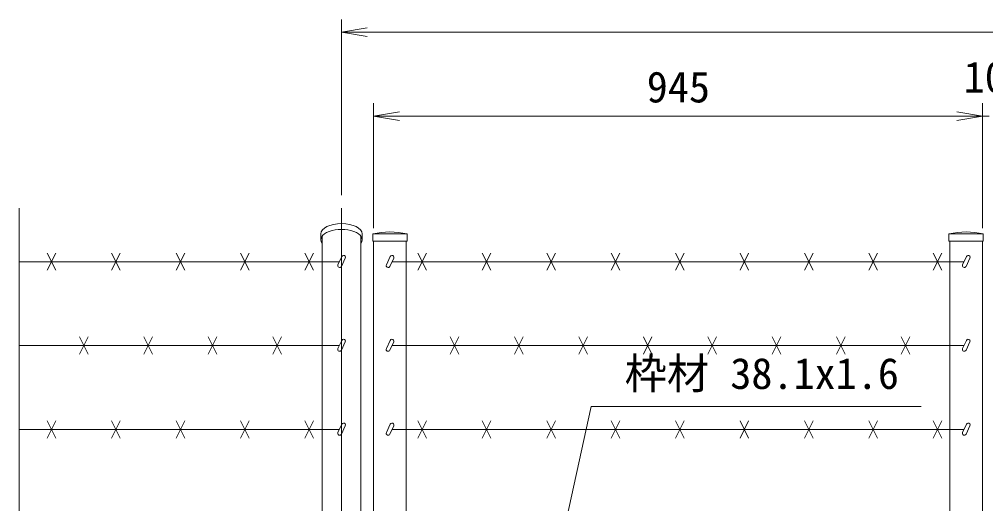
# Model space of a CAD drawing. Units: millimetres, scale not verified. Extents: x -4200 to 4200, y -2970 to 2970.
# Drawn here: x -16 to 1484, y 757 to 1508 of the extents above; entities that cross this region are included whole.
import ezdxf
from ezdxf.enums import TextEntityAlignment as Align

# ---------------------------------------------------------------- set-up
doc = ezdxf.new("R2010")
doc.units = ezdxf.units.MM
doc.header["$LTSCALE"] = 20
doc.linetypes.add('USER1', pattern=[50.8, 31.75, -6.35, 6.35, -6.35])
for name, color, linetype, lineweight in [('0-0_D-STR-TXT', 7, 'Continuous', 9), ('0-4_D-BMK', 2, 'USER1', 13), ('0-5_D-STR1', 1, 'Continuous', 18), ('0-8_D-STR3', 3, 'Continuous', 13), ('0-9_D-STR-DIM', 7, 'Continuous', 9), ('0-A_0', 7, 'Continuous', 9)]:
    doc.layers.add(name, color=color, linetype=linetype, lineweight=lineweight)
doc.styles.add('ＭＳ ゴシック', font='')
doc.styles.get('ＭＳ ゴシック').set_extended_font_data('MS Gothic')

# ---------------------------------------------------------------- blocks, each defined once
blk = doc.blocks.new('_Open')
at = {"layer": '0-A_0'}
blk.add_line((-20, 3.33), (0, 0), dxfattribs=at)
blk.add_lwpolyline([(-20, -3.33), (0, 0), (-20, 0)], dxfattribs=at)

msp = doc.modelspace()

# ---------------------------------------------------------------- linework, layer by layer
at = {"layer": '0-0_D-STR-TXT'}
msp.add_lwpolyline([(1383.78, 908.04), (871.72, 908.04), (826.2, 700.13)], dxfattribs=at)
at = {"layer": '0-4_D-BMK'}
msp.add_line((484.22, 1215.52), (484.22, -418.63), dxfattribs=at)
at = {"layer": '0-5_D-STR1'}
for p, q in [((452.12, 1175.37), (452.12, 1166.35)), ((453.97, 1171.72), (453.97, 714.37)), ((514.47, 1171.72), (514.47, 714.37)), ((516.32, 1175.37), (516.32, 1166.35)), ((585.97, 1175.37), (532.77, 1175.37)), ((532.77, 1175.37), (532.77, 1164.37)), ((585.97, 1164.37), (585.97, 1175.37)), ((1426.97, 1175.37), (1480.17, 1175.37)), ((1426.97, 1164.37), (1426.97, 1175.37)), ((1480.17, 1175.37), (1480.17, 1164.37)), ((585.97, 1164.37), (532.77, 1164.37)), ((533.97, 1164.37), (533.97, 714.37)), ((584.77, 1164.37), (584.77, 714.37)), ((1426.97, 1164.37), (1480.17, 1164.37)), ((1428.17, 1164.37), (1428.17, 714.37)), ((1478.97, 1164.37), (1478.97, 714.37))]:
    msp.add_line(p, q, dxfattribs=at)
for centre in [(559.37, 1058.94), (1453.57, 1058.94)]:
    msp.add_arc(centre, 119.43, 77.13052, 102.86948, dxfattribs=at)
for centre, start_param, end_param in [((484.22, 1175.37), 3.1415927, 6.2831853), ((484.22, 1166.35), 2.8004283, 6.6243385)]:
    msp.add_ellipse(centre, major_axis=(-32.1, 0), ratio=0.5, start_param=start_param, end_param=end_param, dxfattribs=at)
at = {"layer": '0-8_D-STR3'}
for p, q in [((40.92, 1145.78), (27.51, 1118.95)), ((40.92, 1118.95), (27.51, 1145.78)), ((140.92, 1145.78), (127.51, 1118.95)), ((140.92, 1118.95), (127.51, 1145.78)), ((240.92, 1145.78), (227.51, 1118.95)), ((240.92, 1118.95), (227.51, 1145.78)), ((340.92, 1145.78), (327.51, 1118.95)), ((340.92, 1118.95), (327.51, 1145.78)), ((440.92, 1145.78), (427.51, 1118.95)), ((440.92, 1118.95), (427.51, 1145.78)), ((484.65, 1140.4), (478.7, 1127.64)), ((559.8, 1140.4), (553.85, 1127.64)), ((602.66, 1145.78), (616.07, 1118.95)), ((602.66, 1118.95), (616.07, 1145.78)), ((702.66, 1145.78), (716.07, 1118.95)), ((702.66, 1118.95), (716.07, 1145.78)), ((802.66, 1145.78), (816.07, 1118.95)), ((802.66, 1118.95), (816.07, 1145.78)), ((902.66, 1145.78), (916.07, 1118.95)), ((902.66, 1118.95), (916.07, 1145.78)), ((1002.66, 1145.78), (1016.07, 1118.95)), ((1002.66, 1118.95), (1016.07, 1145.78)), ((1102.66, 1145.78), (1116.07, 1118.95)), ((1102.66, 1118.95), (1116.07, 1145.78)), ((1202.66, 1145.78), (1216.07, 1118.95)), ((1202.66, 1118.95), (1216.07, 1145.78)), ((1302.66, 1145.78), (1316.07, 1118.95)), ((1302.66, 1118.95), (1316.07, 1145.78)), ((1402.66, 1145.78), (1416.07, 1118.95)), ((1402.66, 1118.95), (1416.07, 1145.78)), ((1454, 1140.4), (1448.05, 1127.64)), ((-15.78, 1132.37), (480.91, 1132.37)), ((490.09, 1137.86), (484.14, 1125.1)), ((565.24, 1137.86), (559.29, 1125.1)), ((1450.26, 1132.37), (562.68, 1132.37)), ((1459.44, 1137.86), (1453.49, 1125.1)), ((90.92, 1015.78), (77.51, 988.95)), ((90.92, 988.95), (77.51, 1015.78)), ((190.92, 1015.78), (177.51, 988.95)), ((190.92, 988.95), (177.51, 1015.78)), ((290.92, 1015.78), (277.51, 988.95)), ((290.92, 988.95), (277.51, 1015.78)), ((390.92, 1015.78), (377.51, 988.95)), ((390.92, 988.95), (377.51, 1015.78)), ((484.65, 1010.4), (478.7, 997.64)), ((490.09, 1007.86), (484.14, 995.1)), ((559.8, 1010.4), (553.85, 997.64)), ((565.24, 1007.86), (559.29, 995.1)), ((652.66, 1015.78), (666.07, 988.95)), ((652.66, 988.95), (666.07, 1015.78)), ((752.66, 1015.78), (766.07, 988.95)), ((752.66, 988.95), (766.07, 1015.78)), ((852.66, 1015.78), (866.07, 988.95)), ((852.66, 988.95), (866.07, 1015.78)), ((952.66, 1015.78), (966.07, 988.95)), ((952.66, 988.95), (966.07, 1015.78)), ((1052.66, 1015.78), (1066.07, 988.95)), ((1052.66, 988.95), (1066.07, 1015.78)), ((1152.66, 1015.78), (1166.07, 988.95)), ((1152.66, 988.95), (1166.07, 1015.78)), ((1252.66, 1015.78), (1266.07, 988.95)), ((1252.66, 988.95), (1266.07, 1015.78)), ((1352.66, 1015.78), (1366.07, 988.95)), ((1352.66, 988.95), (1366.07, 1015.78)), ((1454, 1010.4), (1448.05, 997.64)), ((1459.44, 1007.86), (1453.49, 995.1)), ((-15.78, 1002.37), (480.91, 1002.37)), ((1450.26, 1002.37), (562.68, 1002.37)), ((40.92, 885.78), (27.51, 858.95)), ((40.92, 858.95), (27.51, 885.78)), ((140.92, 885.78), (127.51, 858.95)), ((140.92, 858.95), (127.51, 885.78)), ((240.92, 885.78), (227.51, 858.95)), ((240.92, 858.95), (227.51, 885.78)), ((340.92, 885.78), (327.51, 858.95)), ((340.92, 858.95), (327.51, 885.78)), ((440.92, 885.78), (427.51, 858.95)), ((440.92, 858.95), (427.51, 885.78)), ((602.66, 885.78), (616.07, 858.95)), ((602.66, 858.95), (616.07, 885.78)), ((702.66, 885.78), (716.07, 858.95)), ((702.66, 858.95), (716.07, 885.78)), ((802.66, 885.78), (816.07, 858.95)), ((802.66, 858.95), (816.07, 885.78)), ((902.66, 885.78), (916.07, 858.95)), ((902.66, 858.95), (916.07, 885.78)), ((1002.66, 885.78), (1016.07, 858.95)), ((1002.66, 858.95), (1016.07, 885.78)), ((1102.66, 885.78), (1116.07, 858.95)), ((1102.66, 858.95), (1116.07, 885.78)), ((1202.66, 885.78), (1216.07, 858.95)), ((1202.66, 858.95), (1216.07, 885.78)), ((1302.66, 885.78), (1316.07, 858.95)), ((1302.66, 858.95), (1316.07, 885.78)), ((1402.66, 885.78), (1416.07, 858.95)), ((1402.66, 858.95), (1416.07, 885.78)), ((-15.78, 872.37), (480.91, 872.37)), ((484.65, 880.4), (478.7, 867.64)), ((490.09, 877.86), (484.14, 865.1)), ((559.8, 880.4), (553.85, 867.64)), ((565.24, 877.86), (559.29, 865.1)), ((1450.26, 872.37), (562.68, 872.37)), ((1454, 880.4), (1448.05, 867.64)), ((1459.44, 877.86), (1453.49, 865.1))]:
    msp.add_line(p, q, dxfattribs=at)
for centre, start, end in [((487.37, 1139.13), 334.99524, 154.99707), ((562.52, 1139.13), 334.99524, 154.99707), ((1456.72, 1139.13), 334.99524, 154.99707), ((481.42, 1126.37), 154.99707, 334.99524), ((556.57, 1126.37), 154.99707, 334.99524), ((1450.77, 1126.37), 154.99707, 334.99524), ((487.37, 1009.13), 334.99524, 154.99707), ((562.52, 1009.13), 334.99524, 154.99707), ((1456.72, 1009.13), 334.99524, 154.99707), ((481.42, 996.37), 154.99707, 334.99524), ((556.57, 996.37), 154.99707, 334.99524), ((1450.77, 996.37), 154.99707, 334.99524), ((487.37, 879.13), 334.99524, 154.99707), ((562.52, 879.13), 334.99524, 154.99707), ((1456.72, 879.13), 334.99524, 154.99707), ((481.42, 866.37), 154.99707, 334.99524), ((556.57, 866.37), 154.99707, 334.99524), ((1450.77, 866.37), 154.99707, 334.99524)]:
    msp.add_arc(centre, 3, start, end, dxfattribs=at)
at = {"layer": '0-9_D-STR-DIM'}
for p, q in [((484.22, 1235.52), (484.22, 1508.03)), ((524.22, 1488.03), (2444.22, 1488.03)), ((533.97, 1184.37), (533.97, 1378.03)), ((1478.97, 1184.37), (1478.97, 1378.03)), ((1478.97, 1184.37), (1478.97, 1378.03)), ((573.97, 1358.03), (1438.97, 1358.03)), ((1438.97, 1358.03), (1398.97, 1358.03)), ((1478.97, 1358.03), (1489.47, 1358.03)), ((-15.78, 1215.52), (-15.78, 265.59))]:
    msp.add_line(p, q, dxfattribs=at)

# ---------------------------------------------------------------- block references
at = {"layer": '0-9_D-STR-DIM', "xscale": 2, "yscale": 2, "rotation": 180}
for p in [(484.22, 1488.03), (533.97, 1358.03)]:
    msp.add_blockref('_Open', p, dxfattribs=at)
at = {"layer": '0-9_D-STR-DIM', "xscale": 2, "yscale": 2}
msp.add_blockref('_Open', (1478.97, 1358.03), dxfattribs=at)
msp.add_blockref('_Open', (1478.97, 1358.03), dxfattribs=at)

# ---------------------------------------------------------------- texts
at = {"layer": '0-0_D-STR-TXT', "style": 'ＭＳ ゴシック'}
msp.add_text('枠材 38.1x1.6', height=48.09, dxfattribs=at).set_placement((923.66, 920.63), align=Align.BOTTOM_LEFT)
at = {"layer": '0-9_D-STR-DIM', "style": 'ＭＳ ゴシック'}
for s, p in [('10', (1449.82, 1380.19)), ('945', (957.99, 1364.78))]:
    msp.add_text(s, height=48.09, dxfattribs=at).set_placement(p, align=Align.BOTTOM_LEFT)

doc.saveas('drawing.dxf')
